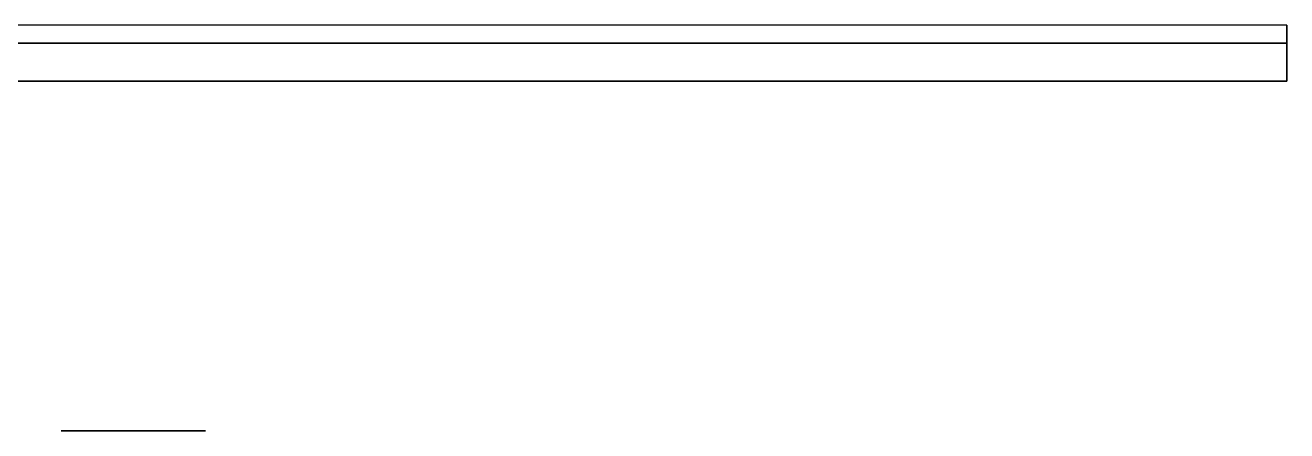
# Model space of a CAD drawing. Header units: metres. Extents: x 0 to 34.6, y -10.7 to 20.6.
# Drawn here: x 20.812 to 23, y -1.689 to -0.985 of the extents above; entities that cross this region are included whole.
import ezdxf

# ---------------------------------------------------------------- set-up
doc = ezdxf.new("R2010")
doc.units = ezdxf.units.M
doc.header["$MEASUREMENT"] = 0
doc.layers.get('0').update_dxf_attribs({"linetype": 'CONTINUOUS'})

msp = doc.modelspace()

# ---------------------------------------------------------------- linework, layer by layer
for points in [[(20.75, -1.0165), (23, -1.0165), (23, -0.9855), (20.75, -0.9855)], [(23, -0.9855), (23, -1.0165), (23, -1.0165), (23, -0.9855)], [(20.75, -1.0822), (23, -1.0822), (23, -1.0165), (20.75, -1.0165)], [(23, -1.0165), (23, -1.0822), (23, -1.0822), (23, -1.0165)], [(23, -1.0822), (20.75, -1.0822), (20.75, -1.0822), (23, -1.0822)], [(20.875, -1.6888, 2.22), (20.985, -1.6888, 2.22), (20.985, -1.6888, 2.25), (20.875, -1.6888, 2.25)], [(20.875, -1.6888, 2), (20.985, -1.6888, 2), (20.985, -1.6888, 2.03), (20.875, -1.6888, 2.03)], [(20.875, -1.6888, 2.22), (20.875, -1.6888, 2.25), (20.985, -1.6888, 2.25), (20.985, -1.6888, 2.22)], [(20.875, -1.6888, 2), (20.875, -1.6888, 2.03), (20.985, -1.6888, 2.03), (20.985, -1.6888, 2)], [(20.985, -1.6888, 2.03), (20.985, -1.6888, 2.03), (20.875, -1.6888, 2.03)], [(20.985, -1.6888, 2.25), (20.985, -1.6888, 2.25), (20.875, -1.6888, 2.25)], [(20.875, -1.6888, 2.25), (20.875, -1.6888, 2.25), (20.875, -1.6888, 2.22)], [(20.875, -1.6888, 2), (20.875, -1.6888, 2), (20.985, -1.6888, 2)], [(20.875, -1.6888, 2.22), (20.875, -1.6888, 2.22), (20.985, -1.6888, 2.22)], [(20.875, -1.6888, 2), (20.875, -1.6888, 2), (20.875, -1.6888, 2.03)], [(20.985, -1.6888, 2), (21.015, -1.6888, 2), (21.015, -1.6888, 2.03), (20.985, -1.6888, 2.03)], [(20.985, -1.6888, 2.03), (21.015, -1.6888, 2.03), (21.015, -1.6888, 2.22), (20.985, -1.6888, 2.22)], [(20.985, -1.6888, 2.22), (21.015, -1.6888, 2.22), (21.015, -1.6888, 2.25), (20.985, -1.6888, 2.25)], [(20.985, -1.6888, 2), (20.985, -1.6888, 2.03), (21.015, -1.6888, 2.03), (21.015, -1.6888, 2)], [(20.985, -1.6888, 2.03), (20.985, -1.6888, 2.22), (21.015, -1.6888, 2.22), (21.015, -1.6888, 2.03)], [(20.985, -1.6888, 2.22), (20.985, -1.6888, 2.25), (21.015, -1.6888, 2.25), (21.015, -1.6888, 2.22)], [(21.015, -1.6888, 2.25), (21.015, -1.6888, 2.25), (20.985, -1.6888, 2.25)], [(20.985, -1.6888, 2), (20.985, -1.6888, 2), (21.015, -1.6888, 2)], [(20.985, -1.6888, 2.22), (20.985, -1.6888, 2.22), (20.985, -1.6888, 2.03)], [(21.015, -1.6888, 2.22), (21.125, -1.6888, 2.22), (21.125, -1.6888, 2.25), (21.015, -1.6888, 2.25)], [(21.015, -1.6888, 2), (21.015, -1.6888, 2.03), (21.125, -1.6888, 2.03), (21.125, -1.6888, 2)], [(21.015, -1.6888, 2), (21.125, -1.6888, 2), (21.125, -1.6888, 2.03), (21.015, -1.6888, 2.03)], [(21.015, -1.6888, 2.22), (21.015, -1.6888, 2.25), (21.125, -1.6888, 2.25), (21.125, -1.6888, 2.22)], [(21.015, -1.6888, 2), (21.015, -1.6888, 2), (21.125, -1.6888, 2)], [(21.125, -1.6888, 2.25), (21.125, -1.6888, 2.25), (21.015, -1.6888, 2.25)], [(21.015, -1.6888, 2.22), (21.015, -1.6888, 2.22), (21.125, -1.6888, 2.22)], [(21.125, -1.6888, 2.03), (21.125, -1.6888, 2.03), (21.015, -1.6888, 2.03)], [(21.015, -1.6888, 2.03), (21.015, -1.6888, 2.03), (21.015, -1.6888, 2.22)], [(21.125, -1.6888, 2), (21.125, -1.6888, 2), (21.125, -1.6888, 2.03)], [(21.125, -1.6888, 2.22), (21.125, -1.6888, 2.22), (21.125, -1.6888, 2.25)]]:
    msp.add_3dface(points)

doc.saveas('drawing.dxf')
